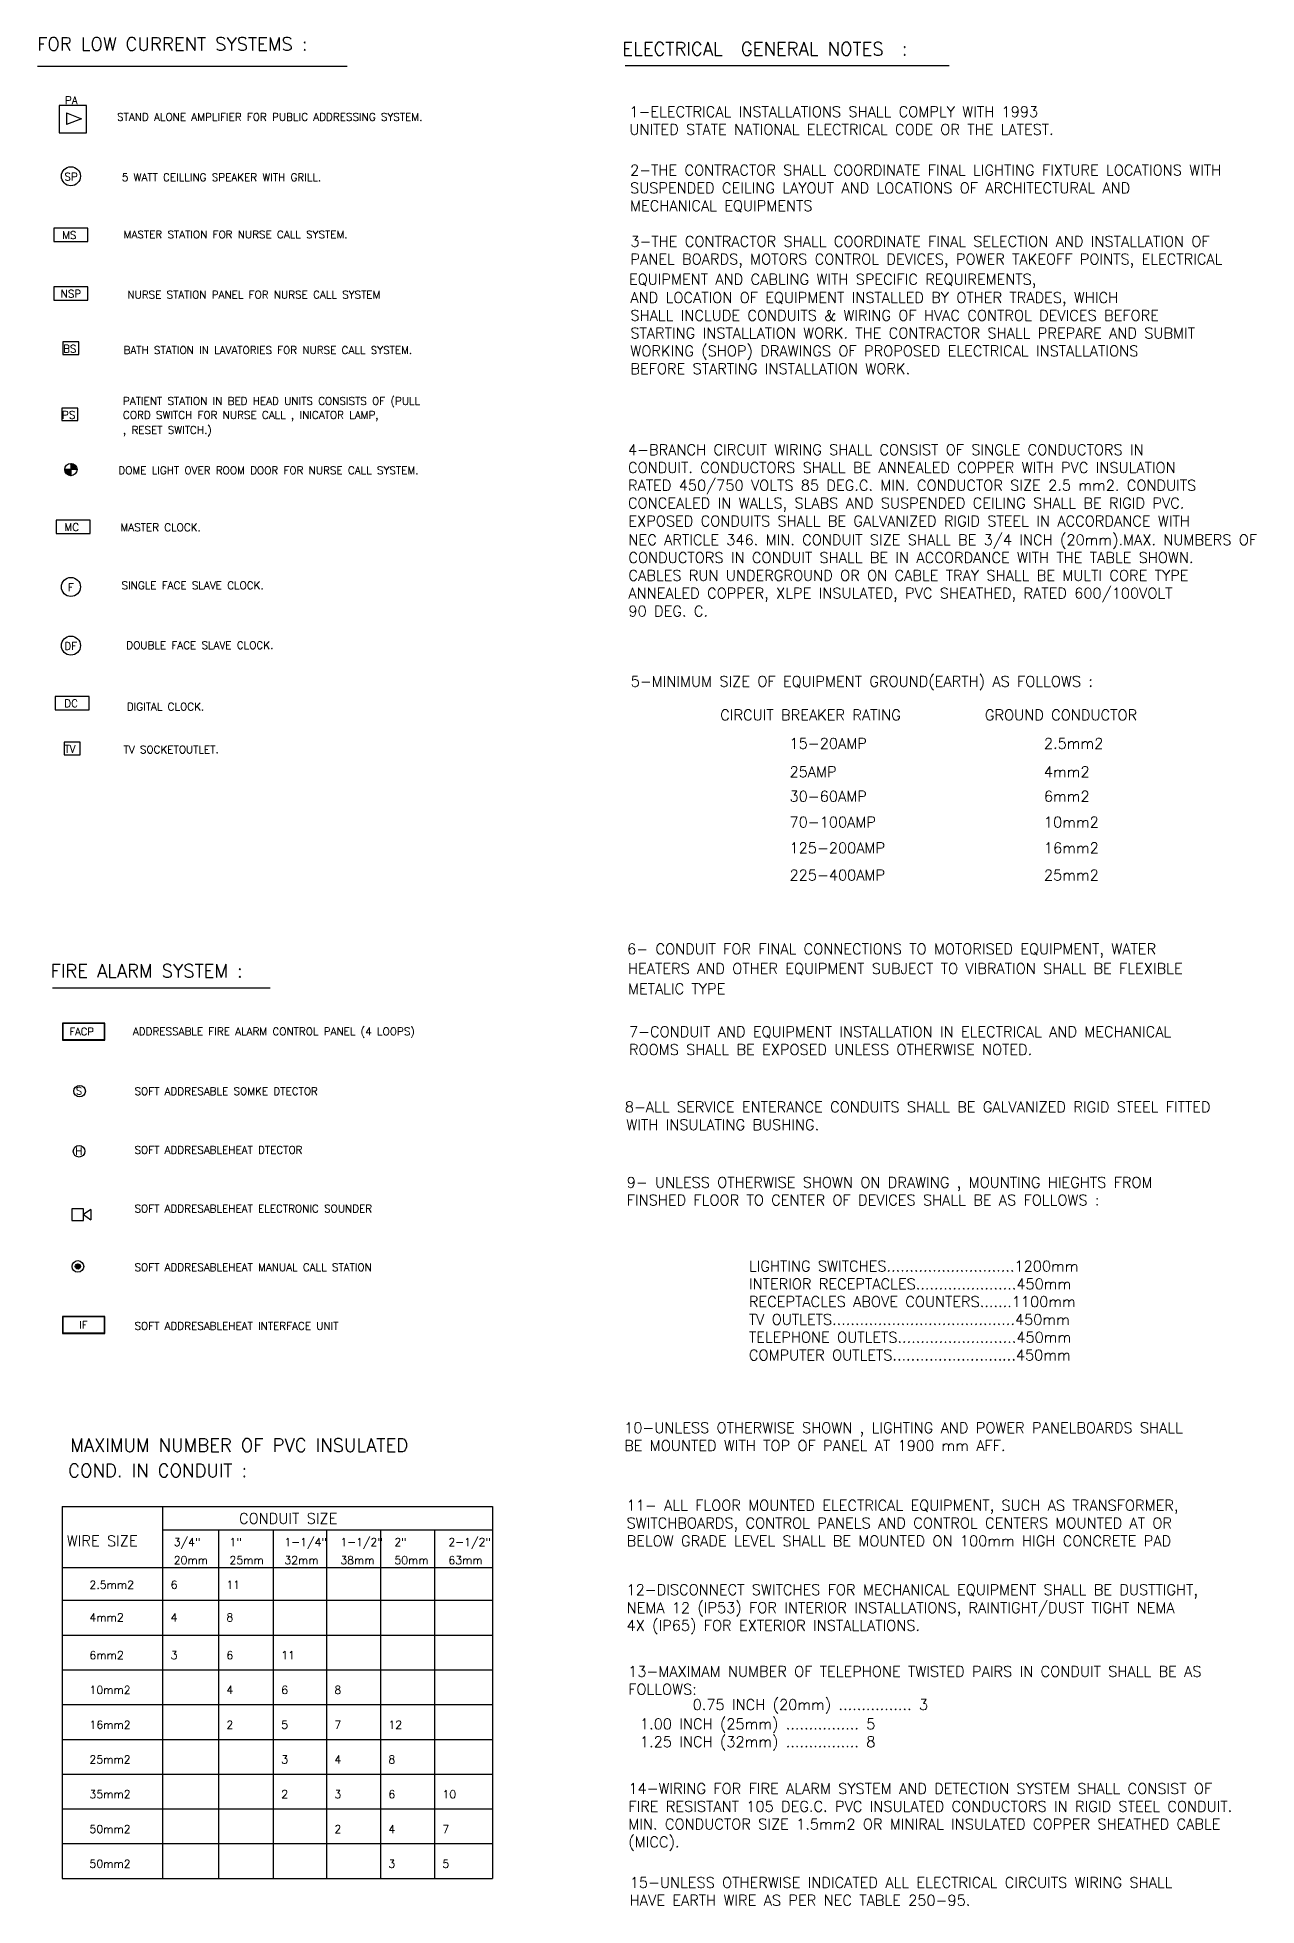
# Model space of a CAD drawing. Extents: x -200329 to -111144, y 73297 to 144992.
# Drawn here: x -156862 to -111144, y 74941 to 144992 of the extents above; entities that cross this region are included whole.
import ezdxf

# ---------------------------------------------------------------- set-up
doc = ezdxf.new("R2010")
doc.units = 0
doc.header["$LTSCALE"] = 1000
doc.header["$MEASUREMENT"] = 0
doc.layers.get('0').update_dxf_attribs({"linetype": 'CONTINUOUS'})
for name, color, linetype in [('E-CLINE', 2, 'CONTINUOUS'), ('E-FIRE', 4, 'CONTINUOUS'), ('E-LEGEND', 4, 'CONTINUOUS'), ('E-SYSTEM', 4, 'CONTINUOUS')]:
    doc.layers.add(name, color=color, linetype=linetype)
doc.styles.add('ROMANS', font='ROMANS.shx', dxfattribs={"height": 200})

# ---------------------------------------------------------------- blocks, each defined once
blk = doc.blocks.new('*X22')
at = {"color": 0}
for p, q in [((-625599, 294983), (-625583, 294999)), ((-625599, 294966), (-625567, 294997)), ((-625599, 294948), (-625552, 294995)), ((-625599, 294930), (-625538, 294991)), ((-625599, 294913), (-625525, 294986)), ((-625599, 294895), (-625513, 294981)), ((-625599, 294877), (-625501, 294975)), ((-625599, 294860), (-625490, 294969)), ((-625599, 294842), (-625479, 294962)), ((-625599, 294824), (-625469, 294954)), ((-625599, 294807), (-625459, 294946)), ((-625596, 294792), (-625450, 294937)), ((-625578, 294792), (-625442, 294928)), ((-625561, 294792), (-625434, 294919)), ((-625543, 294792), (-625427, 294908)), ((-625525, 294792), (-625420, 294897)), ((-625507, 294792), (-625414, 294886)), ((-625490, 294792), (-625408, 294874)), ((-625472, 294792), (-625403, 294861)), ((-625806, 294776), (-625790, 294792)), ((-625804, 294760), (-625773, 294792)), ((-625802, 294745), (-625755, 294792)), ((-625798, 294731), (-625737, 294792)), ((-625793, 294718), (-625720, 294792)), ((-625788, 294706), (-625702, 294792)), ((-625782, 294694), (-625684, 294792)), ((-625776, 294683), (-625667, 294792)), ((-625769, 294672), (-625649, 294792)), ((-625761, 294662), (-625631, 294792)), ((-625753, 294652), (-625614, 294792)), ((-625744, 294643), (-625599, 294789)), ((-625735, 294635), (-625599, 294771)), ((-625726, 294627), (-625599, 294754)), ((-625715, 294620), (-625599, 294736)), ((-625704, 294613), (-625599, 294718)), ((-625693, 294607), (-625599, 294700)), ((-625681, 294601), (-625599, 294683)), ((-625668, 294596), (-625599, 294665)), ((-625655, 294592), (-625599, 294647)), ((-625641, 294588), (-625599, 294630)), ((-625625, 294586), (-625599, 294612)), ((-625609, 294584), (-625599, 294594)), ((-625454, 294792), (-625399, 294848)), ((-625437, 294792), (-625395, 294834)), ((-625419, 294792), (-625393, 294818)), ((-625401, 294792), (-625391, 294802))]:
    blk.add_line(p, q, dxfattribs=at)
blk = doc.blocks.new('MCP')
at = {"color": 5}
for p, q in [((-88, -9), (9, 88)), ((-82, 33), (-33, 82)), ((-80, -36), (36, 80)), ((-66, -58), (58, 66)), ((-47, -74), (74, 47)), ((-23, -85), (85, 23)), ((10, -88), (88, -10))]:
    blk.add_line(p, q, dxfattribs=at)
at = {"layer": 'E-FIRE'}
blk.add_circle((0, 0), 197, dxfattribs=at)
at = {"layer": 'E-FIRE', "color": 4}
blk.add_circle((0, 0), 88.1, dxfattribs=at)
blk = doc.blocks.new('H')
at = {"layer": 'E-FIRE'}
blk.add_circle((0, 0), 197, dxfattribs=at)
at = {"layer": 'E-FIRE', "color": 2, "style": 'ROMANS'}
blk.add_text('H', height=250, dxfattribs=at).set_placement((-126, -117))
blk = doc.blocks.new('S')
at = {"layer": 'E-FIRE'}
blk.add_circle((0, 0), 197, dxfattribs=at)
at = {"layer": 'E-FIRE', "color": 2, "style": 'ROMANS'}
blk.add_text('S', height=250, dxfattribs=at).set_placement((-126, -117))

msp = doc.modelspace()

# ---------------------------------------------------------------- linework, layer by layer
at = {"layer": 'E-CLINE', "color": 1}
for p, q in [((-155926, 89906), (-139790, 89906)), ((-155926, 89906), (-155926, 75962)), ((-152165, 89906), (-152165, 75962)), ((-139790, 89906), (-139790, 75962)), ((-152165, 89038), (-139790, 89038)), ((-150076, 89038), (-150076, 75962)), ((-148018, 89038), (-148018, 75962)), ((-146025, 89038), (-146025, 75962)), ((-143999, 89038), (-143999, 75962)), ((-141973, 89038), (-141973, 75962)), ((-155926, 87614), (-139790, 87614)), ((-155926, 86391), (-139790, 86391)), ((-155926, 85087), (-139790, 85087)), ((-155926, 83783), (-139790, 83783)), ((-155926, 82480), (-139790, 82480)), ((-155926, 81176), (-139790, 81176)), ((-155926, 79872), (-139790, 79872)), ((-155926, 78569), (-139790, 78569)), ((-155926, 77265), (-139790, 77265)), ((-155926, 75962), (-139790, 75962))]:
    msp.add_line(p, q, dxfattribs=at)
at = {"layer": 'E-FIRE'}
for p, q in [((-154331, 108029), (-155922, 108029)), ((-155922, 108029), (-155922, 107397)), ((-154331, 107397), (-154331, 108029)), ((-155922, 107397), (-154331, 107397)), ((-154857, 101047), (-154857, 100653)), ((-154331, 97029), (-155922, 97029)), ((-155922, 97029), (-155922, 96397)), ((-154331, 96397), (-154331, 97029)), ((-155922, 96397), (-154331, 96397))]:
    msp.add_line(p, q, dxfattribs=at)
at = {"layer": 'E-FIRE', "color": 5}
for p, q in [((-154348, 108012), (-155906, 108012)), ((-155906, 108012), (-155906, 107414)), ((-154348, 107414), (-154348, 108012)), ((-155906, 107414), (-154348, 107414)), ((-154348, 97012), (-155906, 97012)), ((-155906, 97012), (-155906, 96414)), ((-154348, 96414), (-154348, 97012)), ((-155906, 96414), (-154348, 96414))]:
    msp.add_line(p, q, dxfattribs=at)
at = {"layer": 'E-FIRE'}
msp.add_lwpolyline([(-155568, 101069), (-155568, 100629), (-155128, 100629), (-155128, 101069)], close=True, dxfattribs=at)
for points in [[(-154857, 101047), (-155128, 100849)], [(-155128, 100849), (-155128, 100849), (-154857, 100653)]]:
    msp.add_lwpolyline(points, dxfattribs=at)
at = {"layer": 'E-LEGEND'}
for p, q in [((-156862, 143914), (-145243, 143914)), ((-134823, 143933), (-122679, 143933)), ((-155604, 129015), (-155604, 128557)), ((-155375, 128786), (-155833, 128786)), ((-156297, 109349), (-148135, 109349))]:
    msp.add_line(p, q, dxfattribs=at)
msp.add_circle((-155604, 128786), 229, dxfattribs=at)
at = {"layer": 'E-SYSTEM'}
for p, q in [((-155773, 142158), (-155201, 141940)), ((-155773, 142158), (-155773, 141721)), ((-155201, 141940), (-155773, 141721))]:
    msp.add_line(p, q, dxfattribs=at)
for points in [[(-156046, 142435), (-156046, 141412), (-155023, 141412), (-155023, 142435)], [(-156244, 137842), (-156244, 137339), (-154964, 137339), (-154964, 137842)], [(-156244, 135642), (-156244, 135139), (-154964, 135139), (-154964, 135642)], [(-155904, 133572), (-155904, 133100), (-155304, 133100), (-155304, 133572)], [(-155945, 131093), (-155945, 130622), (-155345, 130622), (-155345, 131093)], [(-156161, 126893), (-156161, 126390), (-154882, 126390), (-154882, 126893)], [(-156199, 120275), (-156199, 119772), (-154919, 119772), (-154919, 120275)], [(-155853, 118563), (-155853, 118091), (-155254, 118091), (-155254, 118563)]]:
    msp.add_lwpolyline(points, close=True, dxfattribs=at)
for centre in [(-155604, 139785), (-155604, 124385), (-155604, 122185)]:
    msp.add_circle(centre, 357, dxfattribs=at)

# ---------------------------------------------------------------- block references
at = {"layer": 'E-CLINE', "xscale": 1.1, "yscale": 1.1, "zscale": 1.1}
for name, p in [('S', (-155276, 105479)), ('H', (-155298, 103226)), ('MCP', (-155342, 98908))]:
    msp.add_blockref(name, p, dxfattribs=at)
at = {"layer": 'E-LEGEND', "color": 5, "xscale": 1.1, "yscale": 1.1, "zscale": 1.1}
msp.add_blockref('*X22', (532555, -195485), dxfattribs=at)

# ---------------------------------------------------------------- texts
at = {"layer": 'E-CLINE', "color": 4, "style": 'ROMANS'}
for s, height, p in [('1-ELECTRICAL INSTALLATIONS SHALL COMPLY WITH 1993', 400, (-134663, 142006)), ('UNITED STATE NATIONAL ELECTRICAL CODE OR THE LATEST.', 400, (-134663, 141339)), ('2-THE CONTRACTOR SHALL COORDINATE FINAL LIGHTING FIXTURE LOCATIONS WITH', 400, (-134638, 139813)), ('SUSPENDED CEILING LAYOUT AND LOCATIONS OF ARCHITECTURAL AND', 400, (-134638, 139146)), ('MECHANICAL EQUIPMENTS', 400, (-134638, 138479)), ('3-THE CONTRACTOR SHALL COORDINATE FINAL SELECTION AND INSTALLATION OF', 400, (-134626, 137143)), ('PANEL BOARDS, MOTORS CONTROL DEVICES, POWER TAKEOFF POINTS, ELECTRICAL', 400, (-134626, 136476)), ('EQUIPMENT AND CABLING WITH SPECIFIC REQUIREMENTS,', 400, (-134679, 135720)), ('AND LOCATION OF EQUIPMENT INSTALLED BY OTHER TRADES, WHICH ', 400, (-134626, 135036)), ('SHALL INCLUDE CONDUITS & WIRING OF HVAC CONTROL DEVICES BEFORE ', 400, (-134626, 134369)), ('STARTING INSTALLATION WORK. THE CONTRACTOR SHALL PREPARE AND SUBMIT', 400, (-134626, 133703)), ('WORKING (SHOP) DRAWINGS OF PROPOSED ELECTRICAL INSTALLATIONS', 400, (-134626, 133036)), ('BEFORE STARTING INSTALLATION WORK.', 400, (-134626, 132369)), ('4-BRANCH CIRCUIT WIRING SHALL CONSIST OF SINGLE CONDUCTORS IN', 400, (-134716, 129329)), ('CONDUIT. CONDUCTORS SHALL BE ANNEALED COPPER WITH PVC INSULATION', 400, (-134716, 128663)), ('RATED 450/750 VOLTS 85 DEG.C. MIN. CONDUCTOR SIZE 2.5 mm2. CONDUITS', 400, (-134716, 127996)), ('CONCEALED IN WALLS, SLABS AND SUSPENDED CEILING SHALL BE RIGID PVC.', 400, (-134716, 127329)), ('EXPOSED CONDUITS SHALL BE GALVANIZED RIGID STEEL IN ACCORDANCE WITH ', 400, (-134699, 126658)), ('NEC ARTICLE 346. MIN. CONDUIT SIZE SHALL BE 3/4 INCH (20mm).MAX. NUMBERS OF ', 400, (-134699, 125952)), ('CONDUCTORS IN CONDUIT SHALL BE IN ACCORDANCE WITH THE TABLE SHOWN.', 400, (-134699, 125285)), ('CABLES RUN UNDERGROUND OR ON CABLE TRAY SHALL BE MULTI CORE TYPE', 400, (-134699, 124618)), ('ANNEALED COPPER, XLPE INSULATED, PVC SHEATHED, RATED 600/100VOLT ', 400, (-134699, 123952)), ('90 DEG. C.', 400, (-134699, 123278)), ('5-MINIMUM SIZE OF EQUIPMENT GROUND(EARTH) AS FOLLOWS :', 400, (-134614, 120646)), ('CIRCUIT BREAKER RATING', 400, (-131258, 119385)), ('     GROUND CONDUCTOR', 400, (-122825, 119385)), ('15-20AMP', 400, (-128659, 118320)), ('     2.5mm2', 400, (-120611, 118320)), ('25AMP', 400, (-128659, 117255)), ('     4mm2', 400, (-120611, 117255)), ('30-60AMP', 400, (-128659, 116335)), ('     6mm2', 400, (-120611, 116335)), ('70-100AMP', 400, (-128659, 115367)), ('     10mm2', 400, (-120611, 115367)), ('125-200AMP', 400, (-128659, 114399)), ('     16mm2', 400, (-120611, 114399)), ('225-400AMP', 400, (-128659, 113383)), ('     25mm2', 400, (-120611, 113383)), ('6- CONDUIT FOR FINAL CONNECTIONS TO MOTORISED EQUIPMENT, WATER ', 400, (-134748, 110613)), ('HEATERS AND OTHER EQUIPMENT SUBJECT TO VIBRATION SHALL BE FLEXIBLE', 400, (-134714, 109878)), ('METALIC TYPE', 400, (-134718, 109118)), ('7-CONDUIT AND EQUIPMENT INSTALLATION IN ELECTRICAL AND MECHANICAL ', 400, (-134678, 107506)), ('ROOMS SHALL BE EXPOSED UNLESS OTHERWISE NOTED.', 400, (-134678, 106840)), ('8-ALL SERVICE ENTERANCE CONDUITS SHALL BE GALVANIZED RIGID STEEL FITTED', 400, (-134834, 104686)), ('WITH INSULATING BUSHING.', 400, (-134780, 104019)), ('9- UNLESS OTHERWISE SHOWN ON DRAWING , MOUNTING HIEGHTS FROM', 400, (-134764, 101861)), ('FINSHED FLOOR TO CENTER OF DEVICES SHALL BE AS FOLLOWS :', 400, (-134764, 101195)), ('LIGHTING SWITCHES............................1200mm', 400, (-130183, 98720)), ('INTERIOR RECEPTACLES......................450mm', 400, (-130183, 98053)), ('RECEPTACLES ABOVE COUNTERS.......1100mm', 400, (-130183, 97387)), ('TV OUTLETS........................................450mm', 400, (-130183, 96720)), ('TELEPHONE OUTLETS..........................450mm', 400, (-130183, 96053)), ('COMPUTER OUTLETS...........................450mm', 400, (-130183, 95387)), ('10-UNLESS OTHERWISE SHOWN , LIGHTING AND POWER PANELBOARDS SHALL ', 400, (-134858, 92657)), ('BE MOUNTED WITH TOP OF PANEL AT 1900 mm AFF.', 400, (-134858, 91990)), ('11- ALL FLOOR MOUNTED ELECTRICAL EQUIPMENT, SUCH AS TRANSFORMER, ', 400, (-134768, 89751)), ('CONDUIT SIZE', 400, (-149300, 89257)), ('SWITCHBOARDS, CONTROL PANELS AND CONTROL CENTERS MOUNTED AT OR ', 400, (-134768, 89084)), ('WIRE SIZE', 400, (-155759, 88417)), ('3/4"', 300, (-151748, 88424)), ('1"', 300, (-149659, 88424)), ('1-1/4"', 300, (-147600, 88424)), ('1-1/2"', 300, (-145502, 88424)), ('2"', 300, (-143476, 88424)), ('2-1/2"', 300, (-141450, 88424)), ('BELOW GRADE LEVEL SHALL BE MOUNTED ON 100mm HIGH CONCRETE PAD', 400, (-134768, 88417)), ('20mm', 300, (-151748, 87744)), ('25mm', 300, (-149659, 87744)), ('32mm', 300, (-147600, 87744)), ('38mm', 300, (-145502, 87744)), ('50mm', 300, (-143476, 87744)), ('63mm', 300, (-141450, 87744)), ('2.5mm2', 300, (-154908, 86823)), ('6', 300, (-151865, 86823)), ('11', 300, (-149776, 86823)), ('12-DISCONNECT SWITCHES FOR MECHANICAL EQUIPMENT SHALL BE DUSTTIGHT, ', 400, (-134771, 86585)), ('NEMA 12 (IP53) FOR INTERIOR INSTALLATIONS, RAINTIGHT/DUST TIGHT NEMA ', 400, (-134771, 85913)), ('4mm2', 300, (-154908, 85599)), ('4', 300, (-151865, 85599)), ('8', 300, (-149776, 85599)), ('4X (IP65) FOR EXTERIOR INSTALLATIONS.', 400, (-134771, 85247)), ('6mm2', 300, (-154908, 84182)), ('3', 300, (-151865, 84182)), ('6', 300, (-149776, 84182)), ('11', 300, (-147717, 84182)), ('13-MAXIMAM NUMBER OF TELEPHONE TWISTED PAIRS IN CONDUIT SHALL BE AS ', 400, (-134708, 83521)), ('10mm2', 300, (-154908, 82879)), ('4', 300, (-149776, 82879)), ('6', 300, (-147717, 82879)), ('8', 300, (-145724, 82879)), ('FOLLOWS: ', 400, (-134708, 82854)), ('          0.75 INCH (20mm) ................ 3', 400, (-135273, 82277)), ('                             1.00 INCH (25mm) ................ 5', 400, (-142914, 81553)), ('16mm2', 300, (-154908, 81575)), ('2', 300, (-149776, 81575)), ('5', 300, (-147717, 81575)), ('7', 300, (-145724, 81575)), ('12', 300, (-143699, 81575)), ('                             1.25 INCH (32mm) ................ 8', 400, (-142914, 80886)), ('25mm2', 300, (-154908, 80272)), ('3', 300, (-147717, 80272)), ('4', 300, (-145724, 80272)), ('8', 300, (-143699, 80272)), ('35mm2', 300, (-154908, 78968)), ('2', 300, (-147717, 78968)), ('3', 300, (-145724, 78968)), ('6', 300, (-143699, 78968)), ('10', 300, (-141673, 78968)), ('14-WIRING FOR FIRE ALARM SYSTEM AND DETECTION SYSTEM SHALL CONSIST OF', 400, (-134703, 79131)), ('FIRE RESISTANT 105 DEG.C. PVC INSULATED CONDUCTORS IN RIGID STEEL CONDUIT.', 400, (-134703, 78464)), ('50mm2', 300, (-154908, 77664)), ('2', 300, (-145724, 77664)), ('4', 300, (-143699, 77664)), ('7', 300, (-141673, 77664)), ('MIN. CONDUCTOR SIZE 1.5mm2 OR MINIRAL INSULATED COPPER SHEATHED CABLE ', 400, (-134703, 77797)), ('(MICC).', 400, (-134703, 77131)), ('50mm2', 300, (-154908, 76361)), ('3', 300, (-143699, 76361)), ('5', 300, (-141673, 76361)), ('15-UNLESS OTHERWISE INDICATED ALL ELECTRICAL CIRCUITS WIRING SHALL ', 400, (-134650, 75608)), ('HAVE EARTH WIRE AS PER NEC TABLE 250-95. ', 400, (-134650, 74941))]:
    msp.add_text(s, height=height, dxfattribs=at).set_placement(p)
at = {"layer": 'E-FIRE', "color": 2, "style": 'ROMANS'}
for s, p in [(' FACP', (-155848, 107576)), ('IF', (-155289, 96576))]:
    msp.add_text(s, height=275, dxfattribs=at).set_placement(p)
at = {"layer": 'E-LEGEND', "color": 4, "style": 'ROMANS'}
for s, p in [('FOR LOW CURRENT SYSTEMS :', (-156871, 144496)), ('ELECTRICAL  GENERAL NOTES  :', (-134928, 144316)), ('FIRE ALARM SYSTEM :', (-156367, 109741)), ('MAXIMUM NUMBER OF PVC INSULATED', (-155630, 91961)), ('COND. IN CONDUIT :', (-155709, 91007))]:
    msp.add_text(s, height=495.97, dxfattribs=at).set_placement(p)
at = {"layer": 'E-SYSTEM', "color": 2, "style": 'ROMANS'}
for s, p in [('PA', (-155830, 142490)), ('SP', (-155849, 139627)), ('MS', (-155932, 137434)), ('NSP', (-155988, 135234)), ('BS', (-155896, 133172)), ('PS', (-155937, 130694)), ('MC', (-155849, 126486)), ('F', (-155721, 124227)), ('DF', (-155849, 122027)), ('DC', (-155854, 119877)), ('TV', (-155845, 118163))]:
    msp.add_text(s, height=286, dxfattribs=at).set_placement(p)
at = {"layer": 'E-SYSTEM', "style": 'ROMANS'}
for s, p in [('STAND ALONE AMPLIFIER FOR PUBLIC ADDRESSING SYSTEM.', (-153872, 141866)), ('5 WATT CEILLING SPEAKER WITH GRILL.', (-153694, 139604)), ('MASTER STATION FOR NURSE CALL SYSTEM.', (-153626, 137458)), ('NURSE STATION PANEL FOR NURSE CALL SYSTEM', (-153486, 135202)), ('BATH STATION IN LAVATORIES FOR NURSE CALL SYSTEM.', (-153629, 133122)), ('PATIENT STATION IN BED HEAD UNITS CONSISTS OF (PULL ', (-153651, 131216)), ('CORD SWITCH FOR NURSE CALL , INICATOR LAMP,', (-153651, 130691)), (', RESET SWITCH.)', (-153651, 130126)), ('DOME LIGHT OVER ROOM DOOR FOR NURSE CALL SYSTEM.', (-153823, 128614)), ('MASTER CLOCK.', (-153747, 126477)), ('SINGLE FACE SLAVE CLOCK.', (-153706, 124302)), ('DOUBLE FACE SLAVE CLOCK.', (-153528, 122058)), ('DIGITAL CLOCK.', (-153509, 119753)), ('TV SOCKETOUTLET.', (-153630, 118146)), ('ADDRESSABLE FIRE ALARM CONTROL PANEL (4 LOOPS)', (-153282, 107576)), ('SOFT ADDRESABLE SOMKE DTECTOR', (-153220, 105335)), ('SOFT ADDRESABLEHEAT DTECTOR', (-153220, 103135)), ('SOFT ADDRESABLEHEAT ELECTRONIC SOUNDER', (-153220, 100935)), ('SOFT ADDRESABLEHEAT MANUAL CALL STATION', (-153220, 98735)), ('SOFT ADDRESABLEHEAT INTERFACE UNIT', (-153220, 96535))]:
    msp.add_text(s, height=286, dxfattribs=at).set_placement(p)

doc.saveas('drawing.dxf')
